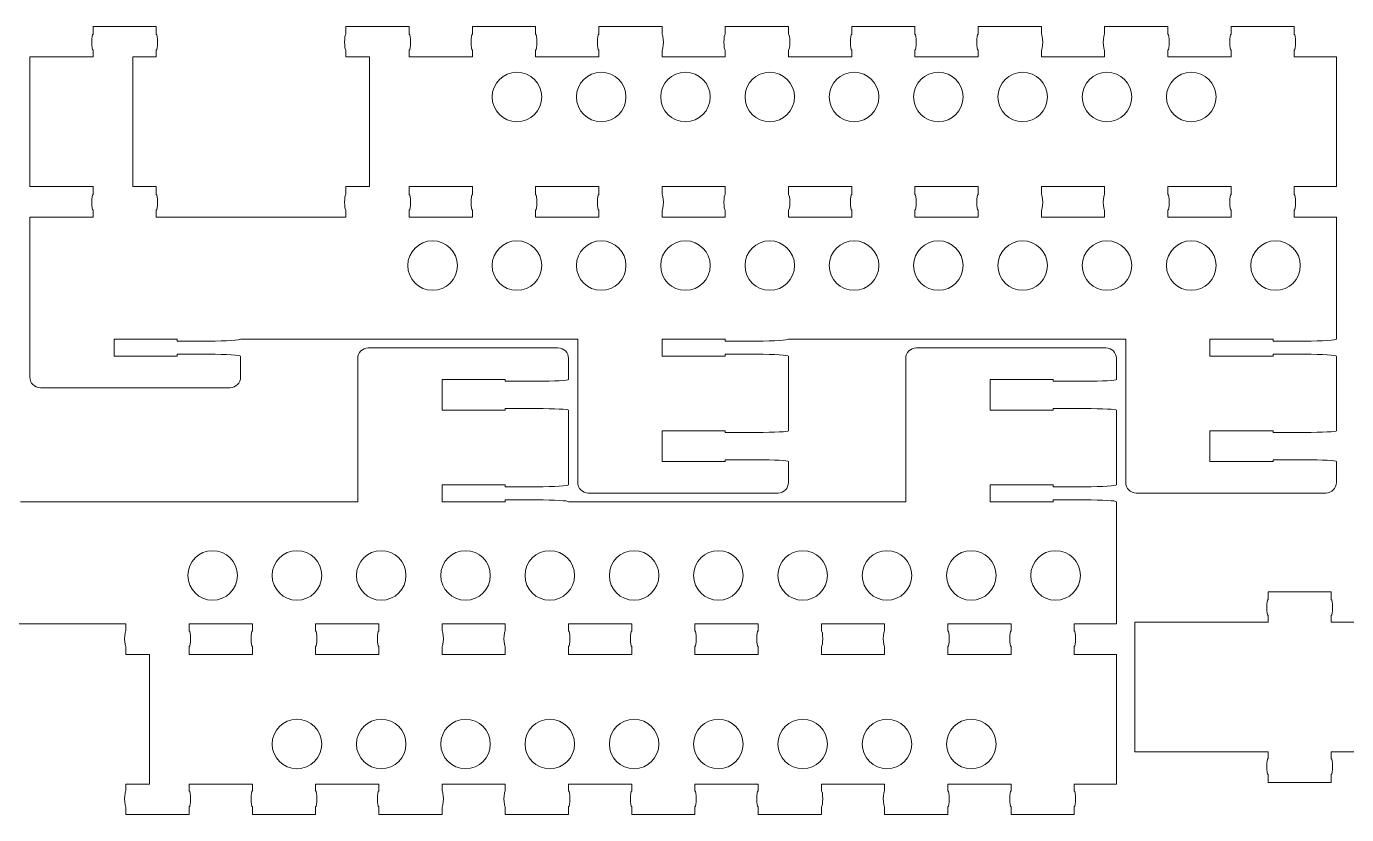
# Model space of a CAD drawing. Header units: inches. Extents: x 0.1 to 24.2, y 0.1 to 12.
# Drawn here: x 12.181 to 17.117, y 0.113 to 3.06 of the extents above; entities that cross this region are included whole.
import ezdxf

# ---------------------------------------------------------------- set-up
doc = ezdxf.new("R2010")
doc.units = ezdxf.units.IN
doc.header["$MEASUREMENT"] = 0
doc.layers.add('Visible', color=7, linetype='Continuous', lineweight=0)

msp = doc.modelspace()

# ---------------------------------------------------------------- linework, layer by layer
at = {"layer": 'Visible', "color": 1, "lineweight": 0, "true_color": 0xff0000}
for p, q in [((12.4304, 3.0307), (12.4304, 3.0603)), ((12.4304, 3.0603), (12.6667, 3.0603)), ((12.6667, 3.0307), (12.6667, 3.0603)), ((13.3758, 3.0307), (13.3758, 3.0603)), ((13.3758, 3.0603), (13.6122, 3.0603)), ((13.6122, 3.0307), (13.6122, 3.0603)), ((13.8485, 3.0307), (13.8485, 3.0603)), ((13.8485, 3.0603), (14.0849, 3.0603)), ((14.0849, 3.0307), (14.0849, 3.0603)), ((14.3212, 3.0307), (14.3212, 3.0603)), ((14.3212, 3.0603), (14.5576, 3.0603)), ((14.5576, 3.0307), (14.5576, 3.0603)), ((14.794, 3.0307), (14.794, 3.0603)), ((14.794, 3.0603), (15.0303, 3.0603)), ((15.0303, 3.0307), (15.0303, 3.0603)), ((15.2667, 3.0307), (15.2667, 3.0603)), ((15.2667, 3.0603), (15.503, 3.0603)), ((15.503, 3.0307), (15.503, 3.0603)), ((15.7394, 3.0307), (15.7394, 3.0603)), ((15.7394, 3.0603), (15.9757, 3.0603)), ((15.9757, 3.0307), (15.9757, 3.0603)), ((16.2121, 3.0307), (16.2121, 3.0603)), ((16.2121, 3.0603), (16.4485, 3.0603)), ((16.4485, 3.0307), (16.4485, 3.0603)), ((16.6848, 3.0307), (16.6848, 3.0603)), ((16.6848, 3.0603), (16.9212, 3.0603)), ((16.9212, 3.0307), (16.9212, 3.0603)), ((12.4304, 2.946), (12.4304, 2.9716)), ((12.6667, 2.946), (12.6667, 2.9716)), ((13.3758, 2.946), (13.3758, 2.9716)), ((13.6122, 2.946), (13.6122, 2.9716)), ((13.8485, 2.946), (13.8485, 2.9716)), ((14.0849, 2.946), (14.0849, 2.9716)), ((14.3212, 2.946), (14.3212, 2.9716)), ((14.5576, 2.946), (14.5576, 2.9716)), ((14.794, 2.946), (14.794, 2.9716)), ((15.0303, 2.946), (15.0303, 2.9716)), ((15.2667, 2.946), (15.2667, 2.9716)), ((15.503, 2.946), (15.503, 2.9716)), ((15.7394, 2.946), (15.7394, 2.9716)), ((15.9757, 2.946), (15.9757, 2.9716)), ((16.2121, 2.946), (16.2121, 2.9716)), ((16.4485, 2.946), (16.4485, 2.9716)), ((16.6848, 2.946), (16.6848, 2.9716)), ((16.9212, 2.946), (16.9212, 2.9716)), ((12.194, 2.946), (12.194, 2.4615)), ((12.4304, 2.946), (12.194, 2.946)), ((12.6667, 2.946), (12.5791, 2.946)), ((12.5791, 2.4615), (12.5791, 2.946)), ((13.4635, 2.946), (13.3758, 2.946)), ((13.4635, 2.4615), (13.4635, 2.946)), ((13.8485, 2.946), (13.6122, 2.946)), ((14.3212, 2.946), (14.0849, 2.946)), ((14.794, 2.946), (14.5576, 2.946)), ((15.2667, 2.946), (15.0303, 2.946)), ((15.7394, 2.946), (15.503, 2.946)), ((16.2121, 2.946), (15.9757, 2.946)), ((16.6848, 2.946), (16.4485, 2.946)), ((17.0787, 2.946), (16.9212, 2.946)), ((17.0787, 2.946), (17.0787, 2.4615)), ((12.4304, 2.4615), (12.194, 2.4615)), ((12.4304, 2.4319), (12.4304, 2.4615)), ((12.6667, 2.4615), (12.5791, 2.4615)), ((12.6667, 2.4319), (12.6667, 2.4615)), ((13.3758, 2.4319), (13.3758, 2.4615)), ((13.4635, 2.4615), (13.3758, 2.4615)), ((13.8485, 2.4615), (13.6122, 2.4615)), ((13.6122, 2.4319), (13.6122, 2.4615)), ((13.8485, 2.4319), (13.8485, 2.4615)), ((14.0849, 2.4319), (14.0849, 2.4615)), ((14.3212, 2.4615), (14.0849, 2.4615)), ((14.3212, 2.4319), (14.3212, 2.4615)), ((14.794, 2.4615), (14.5576, 2.4615)), ((14.5576, 2.4319), (14.5576, 2.4615)), ((14.794, 2.4319), (14.794, 2.4615)), ((15.2667, 2.4615), (15.0303, 2.4615)), ((15.0303, 2.4319), (15.0303, 2.4615)), ((15.2667, 2.4319), (15.2667, 2.4615)), ((15.7394, 2.4615), (15.503, 2.4615)), ((15.503, 2.4319), (15.503, 2.4615)), ((15.7394, 2.4319), (15.7394, 2.4615)), ((16.2121, 2.4615), (15.9757, 2.4615)), ((15.9757, 2.4319), (15.9757, 2.4615)), ((16.2121, 2.4319), (16.2121, 2.4615)), ((16.6848, 2.4615), (16.4485, 2.4615)), ((16.4485, 2.4319), (16.4485, 2.4615)), ((16.6848, 2.4319), (16.6848, 2.4615)), ((17.0787, 2.4615), (16.9212, 2.4615)), ((16.9212, 2.4319), (16.9212, 2.4615)), ((12.4304, 2.3473), (12.4304, 2.3729)), ((12.6667, 2.3473), (12.6667, 2.3729)), ((13.3758, 2.3473), (13.3758, 2.3729)), ((13.6122, 2.3473), (13.6122, 2.3729)), ((13.8485, 2.3473), (13.8485, 2.3729)), ((14.0849, 2.3473), (14.0849, 2.3729)), ((14.3212, 2.3473), (14.3212, 2.3729)), ((14.5576, 2.3473), (14.5576, 2.3729)), ((14.794, 2.3473), (14.794, 2.3729)), ((15.0303, 2.3473), (15.0303, 2.3729)), ((15.2667, 2.3473), (15.2667, 2.3729)), ((15.503, 2.3473), (15.503, 2.3729)), ((15.7394, 2.3473), (15.7394, 2.3729)), ((15.9757, 2.3473), (15.9757, 2.3729)), ((16.2121, 2.3473), (16.2121, 2.3729)), ((16.4485, 2.3473), (16.4485, 2.3729)), ((16.6848, 2.3473), (16.6848, 2.3729)), ((16.9212, 2.3473), (16.9212, 2.3729)), ((12.194, 2.3473), (12.194, 1.7485)), ((12.194, 2.3473), (12.4304, 2.3473)), ((12.6667, 2.3473), (13.3758, 2.3473)), ((13.6122, 2.3473), (13.8485, 2.3473)), ((14.0849, 2.3473), (14.3212, 2.3473)), ((14.5576, 2.3473), (14.794, 2.3473)), ((15.0303, 2.3473), (15.2667, 2.3473)), ((15.503, 2.3473), (15.7394, 2.3473)), ((15.9757, 2.3473), (16.2121, 2.3473)), ((16.4485, 2.3473), (16.6848, 2.3473)), ((16.9212, 2.3473), (17.0787, 2.3473)), ((17.0787, 2.3473), (17.0787, 1.8903)), ((12.5092, 1.8903), (12.5092, 1.8273)), ((12.7455, 1.8903), (12.5092, 1.8903)), ((12.7455, 1.8834), (12.7455, 1.8903)), ((12.8637, 1.8834), (12.7455, 1.8834)), ((14.2425, 1.8903), (12.9819, 1.8903)), ((14.2425, 1.8903), (14.2425, 1.3546)), ((14.5576, 1.8903), (14.5576, 1.8273)), ((14.794, 1.8903), (14.5576, 1.8903)), ((14.794, 1.8834), (14.794, 1.8903)), ((14.9121, 1.8834), (14.794, 1.8834)), ((16.2909, 1.8903), (15.0303, 1.8903)), ((16.2909, 1.8903), (16.2909, 1.3546)), ((16.606, 1.8903), (16.606, 1.8273)), ((16.8424, 1.8903), (16.606, 1.8903)), ((16.8424, 1.8834), (16.8424, 1.8903)), ((16.9606, 1.8834), (16.8424, 1.8834)), ((12.5092, 1.8273), (12.7455, 1.8273)), ((12.7455, 1.8342), (12.7455, 1.8273)), ((12.8637, 1.8342), (12.7455, 1.8342)), ((12.9819, 1.8273), (12.9819, 1.7485)), ((13.4595, 1.858), (14.1685, 1.858)), ((14.5576, 1.8273), (14.794, 1.8273)), ((14.794, 1.8342), (14.794, 1.8273)), ((14.9121, 1.8342), (14.794, 1.8342)), ((15.0303, 1.8273), (15.0303, 1.5484)), ((15.5079, 1.858), (16.217, 1.858)), ((16.606, 1.8273), (16.8424, 1.8273)), ((16.8424, 1.8342), (16.8424, 1.8273)), ((16.9606, 1.8342), (16.8424, 1.8342)), ((17.0787, 1.8273), (17.0787, 1.5484)), ((13.4201, 1.2829), (13.4201, 1.8186)), ((14.2079, 1.7398), (14.2079, 1.8186)), ((15.4685, 1.2829), (15.4685, 1.8186)), ((16.2564, 1.7398), (16.2564, 1.8186)), ((13.7352, 1.7398), (13.9716, 1.7398)), ((13.7352, 1.6248), (13.7352, 1.7398)), ((13.9716, 1.7333), (13.9716, 1.7398)), ((14.0898, 1.7333), (13.9716, 1.7333)), ((15.7837, 1.7398), (16.02, 1.7398)), ((15.7837, 1.6248), (15.7837, 1.7398)), ((16.02, 1.7333), (16.02, 1.7398)), ((16.1382, 1.7333), (16.02, 1.7333)), ((12.2334, 1.7091), (12.9425, 1.7091)), ((13.9716, 1.6313), (13.9716, 1.6248)), ((14.0898, 1.6313), (13.9716, 1.6313)), ((16.02, 1.6313), (16.02, 1.6248)), ((16.1382, 1.6313), (16.02, 1.6313)), ((13.7352, 1.6248), (13.9716, 1.6248)), ((14.2079, 1.3459), (14.2079, 1.6248)), ((15.7837, 1.6248), (16.02, 1.6248)), ((16.2564, 1.3459), (16.2564, 1.6248)), ((14.5576, 1.5484), (14.794, 1.5484)), ((14.5576, 1.5484), (14.5576, 1.4333)), ((14.794, 1.5419), (14.794, 1.5484)), ((14.9121, 1.5419), (14.794, 1.5419)), ((16.606, 1.5484), (16.8424, 1.5484)), ((16.606, 1.5484), (16.606, 1.4333)), ((16.8424, 1.5419), (16.8424, 1.5484)), ((16.9606, 1.5419), (16.8424, 1.5419)), ((14.5576, 1.4333), (14.794, 1.4333)), ((14.794, 1.4398), (14.794, 1.4333)), ((14.9121, 1.4398), (14.794, 1.4398)), ((15.0303, 1.4333), (15.0303, 1.3546)), ((16.606, 1.4333), (16.8424, 1.4333)), ((16.8424, 1.4398), (16.8424, 1.4333)), ((16.9606, 1.4398), (16.8424, 1.4398)), ((17.0787, 1.4333), (17.0787, 1.3546)), ((13.7352, 1.3459), (13.9716, 1.3459)), ((13.7352, 1.2829), (13.7352, 1.3459)), ((13.9716, 1.339), (13.9716, 1.3459)), ((14.0898, 1.339), (13.9716, 1.339)), ((15.7837, 1.3459), (16.02, 1.3459)), ((15.7837, 1.2829), (15.7837, 1.3459)), ((16.02, 1.339), (16.02, 1.3459)), ((16.1382, 1.339), (16.02, 1.339)), ((13.9716, 1.2897), (13.9716, 1.2829)), ((14.0898, 1.2897), (13.9716, 1.2897)), ((14.2818, 1.3152), (14.9909, 1.3152)), ((16.02, 1.2897), (16.02, 1.2829)), ((16.1382, 1.2897), (16.02, 1.2897)), ((16.3303, 1.3152), (17.0393, 1.3152)), ((13.4201, 1.2829), (12.1595, 1.2829)), ((13.9716, 1.2829), (13.7352, 1.2829)), ((15.4685, 1.2829), (14.2079, 1.2829)), ((16.02, 1.2829), (15.7837, 1.2829)), ((16.2564, 0.8259), (16.2564, 1.2829)), ((16.8234, 0.9169), (16.8234, 0.9464)), ((17.0597, 0.9464), (16.8234, 0.9464)), ((17.0597, 0.9169), (17.0597, 0.9464)), ((16.8234, 0.8322), (16.8234, 0.8578)), ((17.0597, 0.8322), (17.0597, 0.8578)), ((11.8444, 0.8259), (12.5534, 0.8259)), ((12.5534, 0.8259), (12.5534, 0.8003)), ((12.7898, 0.8259), (13.0262, 0.8259)), ((12.7898, 0.8259), (12.7898, 0.8003)), ((13.0262, 0.8259), (13.0262, 0.8003)), ((13.2625, 0.8259), (13.4989, 0.8259)), ((13.2625, 0.8259), (13.2625, 0.8003)), ((13.4989, 0.8259), (13.4989, 0.8003)), ((13.7352, 0.8259), (13.9716, 0.8259)), ((13.7352, 0.8259), (13.7352, 0.8003)), ((13.9716, 0.8259), (13.9716, 0.8003)), ((14.2079, 0.8259), (14.4443, 0.8259)), ((14.2079, 0.8259), (14.2079, 0.8003)), ((14.4443, 0.8259), (14.4443, 0.8003)), ((14.6807, 0.8259), (14.917, 0.8259)), ((14.6807, 0.8259), (14.6807, 0.8003)), ((14.917, 0.8259), (14.917, 0.8003)), ((15.1534, 0.8259), (15.3897, 0.8259)), ((15.1534, 0.8259), (15.1534, 0.8003)), ((15.3897, 0.8259), (15.3897, 0.8003)), ((15.6261, 0.8259), (15.8624, 0.8259)), ((15.6261, 0.8259), (15.6261, 0.8003)), ((15.8624, 0.8259), (15.8624, 0.8003)), ((16.0988, 0.8259), (16.2564, 0.8259)), ((16.0988, 0.8259), (16.0988, 0.8003)), ((16.3247, 0.3477), (16.3247, 0.8322)), ((16.8234, 0.8322), (16.3247, 0.8322)), ((18.0398, 0.8322), (17.0597, 0.8322)), ((12.5534, 0.7412), (12.5534, 0.7117)), ((12.7898, 0.7412), (12.7898, 0.7117)), ((13.0262, 0.7412), (13.0262, 0.7117)), ((13.2625, 0.7412), (13.2625, 0.7117)), ((13.4989, 0.7412), (13.4989, 0.7117)), ((13.7352, 0.7412), (13.7352, 0.7117)), ((13.9716, 0.7412), (13.9716, 0.7117)), ((14.2079, 0.7412), (14.2079, 0.7117)), ((14.4443, 0.7412), (14.4443, 0.7117)), ((14.6807, 0.7412), (14.6807, 0.7117)), ((14.917, 0.7412), (14.917, 0.7117)), ((15.1534, 0.7412), (15.1534, 0.7117)), ((15.3897, 0.7412), (15.3897, 0.7117)), ((15.6261, 0.7412), (15.6261, 0.7117)), ((15.8624, 0.7412), (15.8624, 0.7117)), ((16.0988, 0.7412), (16.0988, 0.7117)), ((12.5534, 0.7117), (12.6411, 0.7117)), ((12.6411, 0.2271), (12.6411, 0.7117)), ((13.0262, 0.7117), (12.7898, 0.7117)), ((13.4989, 0.7117), (13.2625, 0.7117)), ((13.9716, 0.7117), (13.7352, 0.7117)), ((14.4443, 0.7117), (14.2079, 0.7117)), ((14.917, 0.7117), (14.6807, 0.7117)), ((15.3897, 0.7117), (15.1534, 0.7117)), ((15.8624, 0.7117), (15.6261, 0.7117)), ((16.2564, 0.7117), (16.0988, 0.7117)), ((16.2564, 0.2271), (16.2564, 0.7117)), ((16.8234, 0.3477), (16.3247, 0.3477)), ((16.8234, 0.3477), (16.8234, 0.3221)), ((18.0398, 0.3477), (17.0597, 0.3477)), ((17.0597, 0.3477), (17.0597, 0.3221)), ((16.8234, 0.263), (16.8234, 0.2334)), ((17.0597, 0.263), (17.0597, 0.2334)), ((12.5534, 0.2271), (12.5534, 0.2015)), ((12.5534, 0.2271), (12.6411, 0.2271)), ((13.0262, 0.2271), (12.7898, 0.2271)), ((12.7898, 0.2271), (12.7898, 0.2015)), ((13.0262, 0.2271), (13.0262, 0.2015)), ((13.4989, 0.2271), (13.2625, 0.2271)), ((13.2625, 0.2271), (13.2625, 0.2015)), ((13.4989, 0.2271), (13.4989, 0.2015)), ((13.9716, 0.2271), (13.7352, 0.2271)), ((13.7352, 0.2271), (13.7352, 0.2015)), ((13.9716, 0.2271), (13.9716, 0.2015)), ((14.4443, 0.2271), (14.2079, 0.2271)), ((14.2079, 0.2271), (14.2079, 0.2015)), ((14.4443, 0.2271), (14.4443, 0.2015)), ((14.917, 0.2271), (14.6807, 0.2271)), ((14.6807, 0.2271), (14.6807, 0.2015)), ((14.917, 0.2271), (14.917, 0.2015)), ((15.3897, 0.2271), (15.1534, 0.2271)), ((15.1534, 0.2271), (15.1534, 0.2015)), ((15.3897, 0.2271), (15.3897, 0.2015)), ((15.8624, 0.2271), (15.6261, 0.2271)), ((15.6261, 0.2271), (15.6261, 0.2015)), ((15.8624, 0.2271), (15.8624, 0.2015)), ((16.2564, 0.2271), (16.0988, 0.2271)), ((16.0988, 0.2271), (16.0988, 0.2015)), ((17.0597, 0.2334), (16.8234, 0.2334)), ((12.5534, 0.1424), (12.5534, 0.1129)), ((12.5534, 0.1129), (12.7898, 0.1129)), ((12.7898, 0.1424), (12.7898, 0.1129)), ((13.0262, 0.1424), (13.0262, 0.1129)), ((13.0262, 0.1129), (13.2625, 0.1129)), ((13.2625, 0.1424), (13.2625, 0.1129)), ((13.4989, 0.1424), (13.4989, 0.1129)), ((13.4989, 0.1129), (13.7352, 0.1129)), ((13.7352, 0.1424), (13.7352, 0.1129)), ((13.9716, 0.1424), (13.9716, 0.1129)), ((13.9716, 0.1129), (14.2079, 0.1129)), ((14.2079, 0.1424), (14.2079, 0.1129)), ((14.4443, 0.1424), (14.4443, 0.1129)), ((14.4443, 0.1129), (14.6807, 0.1129)), ((14.6807, 0.1424), (14.6807, 0.1129)), ((14.917, 0.1424), (14.917, 0.1129)), ((14.917, 0.1129), (15.1534, 0.1129)), ((15.1534, 0.1424), (15.1534, 0.1129)), ((15.3897, 0.1424), (15.3897, 0.1129)), ((15.3897, 0.1129), (15.6261, 0.1129)), ((15.6261, 0.1424), (15.6261, 0.1129)), ((15.8624, 0.1424), (15.8624, 0.1129)), ((15.8624, 0.1129), (16.0988, 0.1129)), ((16.0988, 0.1424), (16.0988, 0.1129))]:
    msp.add_line(p, q, dxfattribs=at)
for centre in [(14.015, 2.7963), (14.3301, 2.7963), (14.6452, 2.7963), (14.9604, 2.7963), (15.2755, 2.7963), (15.5907, 2.7963), (15.9058, 2.7963), (16.221, 2.7963), (16.5361, 2.7963), (13.6998, 2.166), (14.015, 2.166), (14.3301, 2.166), (14.6452, 2.166), (14.9604, 2.166), (15.2755, 2.166), (15.5907, 2.166), (15.9058, 2.166), (16.221, 2.166), (16.5361, 2.166), (16.8512, 2.166), (12.8774, 1.0071), (13.1926, 1.0071), (13.5077, 1.0071), (13.8229, 1.0071), (14.138, 1.0071), (14.4532, 1.0071), (14.7683, 1.0071), (15.0834, 1.0071), (15.3986, 1.0071), (15.7137, 1.0071), (16.0289, 1.0071), (13.1926, 0.3768), (13.5077, 0.3768), (13.8229, 0.3768), (14.138, 0.3768), (14.4532, 0.3768), (14.7683, 0.3768), (15.0834, 0.3768), (15.3986, 0.3768), (15.7137, 0.3768)]:
    msp.add_circle(centre, 0.0926, dxfattribs=at)
for points in [[(12.4304, 3.0307), (12.4277, 3.0307), (12.4255, 3.0175), (12.4255, 3.0012), (12.4255, 2.9849), (12.4277, 2.9716), (12.4304, 2.9716)], [(12.6667, 2.9716), (12.6695, 2.9716), (12.6717, 2.9849), (12.6717, 3.0012), (12.6717, 3.0175), (12.6695, 3.0307), (12.6667, 3.0307)], [(13.3758, 3.0307), (13.3731, 3.0307), (13.3709, 3.0175), (13.3709, 3.0012), (13.3709, 2.9849), (13.3731, 2.9716), (13.3758, 2.9716)], [(13.6122, 2.9716), (13.6149, 2.9716), (13.6171, 2.9849), (13.6171, 3.0012), (13.6171, 3.0175), (13.6149, 3.0307), (13.6122, 3.0307)], [(13.8485, 3.0307), (13.8458, 3.0307), (13.8436, 3.0175), (13.8436, 3.0012), (13.8436, 2.9849), (13.8458, 2.9716), (13.8485, 2.9716)], [(14.0849, 2.9716), (14.0876, 2.9716), (14.0898, 2.9849), (14.0898, 3.0012), (14.0898, 3.0175), (14.0876, 3.0307), (14.0849, 3.0307)], [(14.3212, 3.0307), (14.3185, 3.0307), (14.3163, 3.0175), (14.3163, 3.0012), (14.3163, 2.9849), (14.3185, 2.9716), (14.3212, 2.9716)], [(14.5576, 2.9716), (14.5603, 2.9716), (14.5625, 2.9849), (14.5625, 3.0012), (14.5625, 3.0175), (14.5603, 3.0307), (14.5576, 3.0307)], [(14.794, 3.0307), (14.7912, 3.0307), (14.789, 3.0175), (14.789, 3.0012), (14.789, 2.9849), (14.7912, 2.9716), (14.794, 2.9716)], [(15.0303, 2.9716), (15.033, 2.9716), (15.0352, 2.9849), (15.0352, 3.0012), (15.0352, 3.0175), (15.033, 3.0307), (15.0303, 3.0307)], [(15.2667, 3.0307), (15.264, 3.0307), (15.2617, 3.0175), (15.2617, 3.0012), (15.2617, 2.9849), (15.264, 2.9716), (15.2667, 2.9716)], [(15.503, 2.9716), (15.5057, 2.9716), (15.508, 2.9849), (15.508, 3.0012), (15.508, 3.0175), (15.5057, 3.0307), (15.503, 3.0307)], [(15.7394, 3.0307), (15.7367, 3.0307), (15.7345, 3.0175), (15.7345, 3.0012), (15.7345, 2.9849), (15.7367, 2.9716), (15.7394, 2.9716)], [(15.9757, 2.9716), (15.9785, 2.9716), (15.9807, 2.9849), (15.9807, 3.0012), (15.9807, 3.0175), (15.9785, 3.0307), (15.9757, 3.0307)], [(16.2121, 3.0307), (16.2094, 3.0307), (16.2072, 3.0175), (16.2072, 3.0012), (16.2072, 2.9849), (16.2094, 2.9716), (16.2121, 2.9716)], [(16.4485, 2.9716), (16.4512, 2.9716), (16.4534, 2.9849), (16.4534, 3.0012), (16.4534, 3.0175), (16.4512, 3.0307), (16.4485, 3.0307)], [(16.6848, 3.0307), (16.6821, 3.0307), (16.6799, 3.0175), (16.6799, 3.0012), (16.6799, 2.9849), (16.6821, 2.9716), (16.6848, 2.9716)], [(16.9212, 2.9716), (16.9239, 2.9716), (16.9261, 2.9849), (16.9261, 3.0012), (16.9261, 3.0175), (16.9239, 3.0307), (16.9212, 3.0307)], [(12.4304, 2.4319), (12.4277, 2.4319), (12.4255, 2.4187), (12.4255, 2.4024), (12.4255, 2.3861), (12.4277, 2.3729), (12.4304, 2.3729)], [(12.6667, 2.3729), (12.6695, 2.3729), (12.6717, 2.3861), (12.6717, 2.4024), (12.6717, 2.4187), (12.6695, 2.4319), (12.6667, 2.4319)], [(13.3758, 2.4319), (13.3731, 2.4319), (13.3709, 2.4187), (13.3709, 2.4024), (13.3709, 2.3861), (13.3731, 2.3729), (13.3758, 2.3729)], [(13.6122, 2.3729), (13.6149, 2.3729), (13.6171, 2.3861), (13.6171, 2.4024), (13.6171, 2.4187), (13.6149, 2.4319), (13.6122, 2.4319)], [(13.8485, 2.4319), (13.8458, 2.4319), (13.8436, 2.4187), (13.8436, 2.4024), (13.8436, 2.3861), (13.8458, 2.3729), (13.8485, 2.3729)], [(14.0849, 2.3729), (14.0876, 2.3729), (14.0898, 2.3861), (14.0898, 2.4024), (14.0898, 2.4187), (14.0876, 2.4319), (14.0849, 2.4319)], [(14.3212, 2.4319), (14.3185, 2.4319), (14.3163, 2.4187), (14.3163, 2.4024), (14.3163, 2.3861), (14.3185, 2.3729), (14.3212, 2.3729)], [(14.5576, 2.3729), (14.5603, 2.3729), (14.5625, 2.3861), (14.5625, 2.4024), (14.5625, 2.4187), (14.5603, 2.4319), (14.5576, 2.4319)], [(14.794, 2.4319), (14.7912, 2.4319), (14.789, 2.4187), (14.789, 2.4024), (14.789, 2.3861), (14.7912, 2.3729), (14.794, 2.3729)], [(15.0303, 2.3729), (15.033, 2.3729), (15.0352, 2.3861), (15.0352, 2.4024), (15.0352, 2.4187), (15.033, 2.4319), (15.0303, 2.4319)], [(15.2667, 2.4319), (15.264, 2.4319), (15.2617, 2.4187), (15.2617, 2.4024), (15.2617, 2.3861), (15.264, 2.3729), (15.2667, 2.3729)], [(15.503, 2.3729), (15.5057, 2.3729), (15.508, 2.3861), (15.508, 2.4024), (15.508, 2.4187), (15.5057, 2.4319), (15.503, 2.4319)], [(15.7394, 2.4319), (15.7367, 2.4319), (15.7345, 2.4187), (15.7345, 2.4024), (15.7345, 2.3861), (15.7367, 2.3729), (15.7394, 2.3729)], [(15.9757, 2.3729), (15.9785, 2.3729), (15.9807, 2.3861), (15.9807, 2.4024), (15.9807, 2.4187), (15.9785, 2.4319), (15.9757, 2.4319)], [(16.2121, 2.4319), (16.2094, 2.4319), (16.2072, 2.4187), (16.2072, 2.4024), (16.2072, 2.3861), (16.2094, 2.3729), (16.2121, 2.3729)], [(16.4485, 2.3729), (16.4512, 2.3729), (16.4534, 2.3861), (16.4534, 2.4024), (16.4534, 2.4187), (16.4512, 2.4319), (16.4485, 2.4319)], [(16.6848, 2.4319), (16.6821, 2.4319), (16.6799, 2.4187), (16.6799, 2.4024), (16.6799, 2.3861), (16.6821, 2.3729), (16.6848, 2.3729)], [(16.9212, 2.3729), (16.9239, 2.3729), (16.9261, 2.3861), (16.9261, 2.4024), (16.9261, 2.4187), (16.9239, 2.4319), (16.9212, 2.4319)], [(16.8234, 0.9169), (16.8206, 0.9169), (16.8184, 0.9037), (16.8184, 0.8873), (16.8184, 0.871), (16.8206, 0.8578), (16.8234, 0.8578)], [(17.0597, 0.8578), (17.0624, 0.8578), (17.0647, 0.871), (17.0647, 0.8873), (17.0647, 0.9037), (17.0624, 0.9169), (17.0597, 0.9169)], [(12.5534, 0.7412), (12.5507, 0.7412), (12.5485, 0.7544), (12.5485, 0.7707), (12.5485, 0.7871), (12.5507, 0.8003), (12.5534, 0.8003)], [(12.7898, 0.8003), (12.7925, 0.8003), (12.7947, 0.7871), (12.7947, 0.7707), (12.7947, 0.7544), (12.7925, 0.7412), (12.7898, 0.7412)], [(13.0262, 0.7412), (13.0234, 0.7412), (13.0212, 0.7544), (13.0212, 0.7707), (13.0212, 0.7871), (13.0234, 0.8003), (13.0262, 0.8003)], [(13.2625, 0.8003), (13.2652, 0.8003), (13.2674, 0.7871), (13.2674, 0.7707), (13.2674, 0.7544), (13.2652, 0.7412), (13.2625, 0.7412)], [(13.4989, 0.7412), (13.4961, 0.7412), (13.4939, 0.7544), (13.4939, 0.7707), (13.4939, 0.7871), (13.4961, 0.8003), (13.4989, 0.8003)], [(13.7352, 0.8003), (13.7379, 0.8003), (13.7401, 0.7871), (13.7401, 0.7707), (13.7401, 0.7544), (13.7379, 0.7412), (13.7352, 0.7412)], [(13.9716, 0.7412), (13.9689, 0.7412), (13.9667, 0.7544), (13.9667, 0.7707), (13.9667, 0.7871), (13.9689, 0.8003), (13.9716, 0.8003)], [(14.2079, 0.8003), (14.2107, 0.8003), (14.2129, 0.7871), (14.2129, 0.7707), (14.2129, 0.7544), (14.2107, 0.7412), (14.2079, 0.7412)], [(14.4443, 0.7412), (14.4416, 0.7412), (14.4394, 0.7544), (14.4394, 0.7707), (14.4394, 0.7871), (14.4416, 0.8003), (14.4443, 0.8003)], [(14.6807, 0.8003), (14.6834, 0.8003), (14.6856, 0.7871), (14.6856, 0.7707), (14.6856, 0.7544), (14.6834, 0.7412), (14.6807, 0.7412)], [(14.917, 0.7412), (14.9143, 0.7412), (14.9121, 0.7544), (14.9121, 0.7707), (14.9121, 0.7871), (14.9143, 0.8003), (14.917, 0.8003)], [(15.1534, 0.8003), (15.1561, 0.8003), (15.1583, 0.7871), (15.1583, 0.7707), (15.1583, 0.7544), (15.1561, 0.7412), (15.1534, 0.7412)], [(15.3897, 0.7412), (15.387, 0.7412), (15.3848, 0.7544), (15.3848, 0.7707), (15.3848, 0.7871), (15.387, 0.8003), (15.3897, 0.8003)], [(15.6261, 0.8003), (15.6288, 0.8003), (15.631, 0.7871), (15.631, 0.7707), (15.631, 0.7544), (15.6288, 0.7412), (15.6261, 0.7412)], [(15.8624, 0.7412), (15.8597, 0.7412), (15.8575, 0.7544), (15.8575, 0.7707), (15.8575, 0.7871), (15.8597, 0.8003), (15.8624, 0.8003)], [(16.0988, 0.8003), (16.1015, 0.8003), (16.1037, 0.7871), (16.1037, 0.7707), (16.1037, 0.7544), (16.1015, 0.7412), (16.0988, 0.7412)], [(16.8234, 0.3221), (16.8206, 0.3221), (16.8184, 0.3088), (16.8184, 0.2925), (16.8184, 0.2762), (16.8206, 0.263), (16.8234, 0.263)], [(17.0597, 0.263), (17.0624, 0.263), (17.0647, 0.2762), (17.0647, 0.2925), (17.0647, 0.3088), (17.0624, 0.3221), (17.0597, 0.3221)], [(12.5534, 0.1424), (12.5507, 0.1424), (12.5485, 0.1557), (12.5485, 0.172), (12.5485, 0.1883), (12.5507, 0.2015), (12.5534, 0.2015)], [(12.7898, 0.2015), (12.7925, 0.2015), (12.7947, 0.1883), (12.7947, 0.172), (12.7947, 0.1557), (12.7925, 0.1424), (12.7898, 0.1424)], [(13.0262, 0.1424), (13.0234, 0.1424), (13.0212, 0.1557), (13.0212, 0.172), (13.0212, 0.1883), (13.0234, 0.2015), (13.0262, 0.2015)], [(13.2625, 0.2015), (13.2652, 0.2015), (13.2674, 0.1883), (13.2674, 0.172), (13.2674, 0.1557), (13.2652, 0.1424), (13.2625, 0.1424)], [(13.4989, 0.1424), (13.4961, 0.1424), (13.4939, 0.1557), (13.4939, 0.172), (13.4939, 0.1883), (13.4961, 0.2015), (13.4989, 0.2015)], [(13.7352, 0.2015), (13.7379, 0.2015), (13.7401, 0.1883), (13.7401, 0.172), (13.7401, 0.1557), (13.7379, 0.1424), (13.7352, 0.1424)], [(13.9716, 0.1424), (13.9689, 0.1424), (13.9667, 0.1557), (13.9667, 0.172), (13.9667, 0.1883), (13.9689, 0.2015), (13.9716, 0.2015)], [(14.2079, 0.2015), (14.2107, 0.2015), (14.2129, 0.1883), (14.2129, 0.172), (14.2129, 0.1557), (14.2107, 0.1424), (14.2079, 0.1424)], [(14.4443, 0.1424), (14.4416, 0.1424), (14.4394, 0.1557), (14.4394, 0.172), (14.4394, 0.1883), (14.4416, 0.2015), (14.4443, 0.2015)], [(14.6807, 0.2015), (14.6834, 0.2015), (14.6856, 0.1883), (14.6856, 0.172), (14.6856, 0.1557), (14.6834, 0.1424), (14.6807, 0.1424)], [(14.917, 0.1424), (14.9143, 0.1424), (14.9121, 0.1557), (14.9121, 0.172), (14.9121, 0.1883), (14.9143, 0.2015), (14.917, 0.2015)], [(15.1534, 0.2015), (15.1561, 0.2015), (15.1583, 0.1883), (15.1583, 0.172), (15.1583, 0.1557), (15.1561, 0.1424), (15.1534, 0.1424)], [(15.3897, 0.1424), (15.387, 0.1424), (15.3848, 0.1557), (15.3848, 0.172), (15.3848, 0.1883), (15.387, 0.2015), (15.3897, 0.2015)], [(15.6261, 0.2015), (15.6288, 0.2015), (15.631, 0.1883), (15.631, 0.172), (15.631, 0.1557), (15.6288, 0.1424), (15.6261, 0.1424)], [(15.8624, 0.1424), (15.8597, 0.1424), (15.8575, 0.1557), (15.8575, 0.172), (15.8575, 0.1883), (15.8597, 0.2015), (15.8624, 0.2015)], [(16.0988, 0.2015), (16.1015, 0.2015), (16.1037, 0.1883), (16.1037, 0.172), (16.1037, 0.1557), (16.1015, 0.1424), (16.0988, 0.1424)]]:
    msp.add_open_spline(points, degree=3, knots=[0, 0, 0, 0, 1, 1, 1, 2, 2, 2, 2], dxfattribs=at)
for points in [[(12.8637, 1.8834), (12.929, 1.8834), (12.9819, 1.8865), (12.9819, 1.8903)], [(14.9121, 1.8834), (14.9774, 1.8834), (15.0303, 1.8865), (15.0303, 1.8903)], [(16.9606, 1.8834), (17.0258, 1.8834), (17.0787, 1.8865), (17.0787, 1.8903)], [(12.9819, 1.8273), (12.9819, 1.8311), (12.929, 1.8342), (12.8637, 1.8342)], [(13.4595, 1.858), (13.4377, 1.858), (13.4201, 1.8404), (13.4201, 1.8186)], [(14.2079, 1.8186), (14.2079, 1.8404), (14.1903, 1.858), (14.1685, 1.858)], [(15.0303, 1.8273), (15.0303, 1.8311), (14.9774, 1.8342), (14.9121, 1.8342)], [(15.5079, 1.858), (15.4861, 1.858), (15.4685, 1.8404), (15.4685, 1.8186)], [(16.2564, 1.8186), (16.2564, 1.8404), (16.2387, 1.858), (16.217, 1.858)], [(17.0787, 1.8273), (17.0787, 1.8311), (17.0258, 1.8342), (16.9606, 1.8342)], [(12.194, 1.7485), (12.194, 1.7267), (12.2117, 1.7091), (12.2334, 1.7091)], [(12.9425, 1.7091), (12.9642, 1.7091), (12.9819, 1.7267), (12.9819, 1.7485)], [(14.2079, 1.7398), (14.2079, 1.7362), (14.155, 1.7333), (14.0898, 1.7333)], [(16.2564, 1.7398), (16.2564, 1.7362), (16.2035, 1.7333), (16.1382, 1.7333)], [(14.0898, 1.6313), (14.155, 1.6313), (14.2079, 1.6284), (14.2079, 1.6248)], [(16.1382, 1.6313), (16.2035, 1.6313), (16.2564, 1.6284), (16.2564, 1.6248)], [(14.9121, 1.5419), (14.9774, 1.5419), (15.0303, 1.5448), (15.0303, 1.5484)], [(16.9606, 1.5419), (17.0258, 1.5419), (17.0787, 1.5448), (17.0787, 1.5484)], [(15.0303, 1.4333), (15.0303, 1.4369), (14.9774, 1.4398), (14.9121, 1.4398)], [(17.0787, 1.4333), (17.0787, 1.4369), (17.0258, 1.4398), (16.9606, 1.4398)], [(14.2079, 1.3459), (14.2079, 1.3421), (14.155, 1.339), (14.0898, 1.339)], [(14.2425, 1.3546), (14.2425, 1.3328), (14.2601, 1.3152), (14.2818, 1.3152)], [(14.9909, 1.3152), (15.0127, 1.3152), (15.0303, 1.3328), (15.0303, 1.3546)], [(16.2564, 1.3459), (16.2564, 1.3421), (16.2035, 1.339), (16.1382, 1.339)], [(16.2909, 1.3546), (16.2909, 1.3328), (16.3085, 1.3152), (16.3303, 1.3152)], [(17.0393, 1.3152), (17.0611, 1.3152), (17.0787, 1.3328), (17.0787, 1.3546)], [(14.0898, 1.2897), (14.155, 1.2897), (14.2079, 1.2867), (14.2079, 1.2829)], [(16.1382, 1.2897), (16.2035, 1.2897), (16.2564, 1.2867), (16.2564, 1.2829)]]:
    msp.add_open_spline(points, degree=3, dxfattribs=at)

doc.saveas('drawing.dxf')
